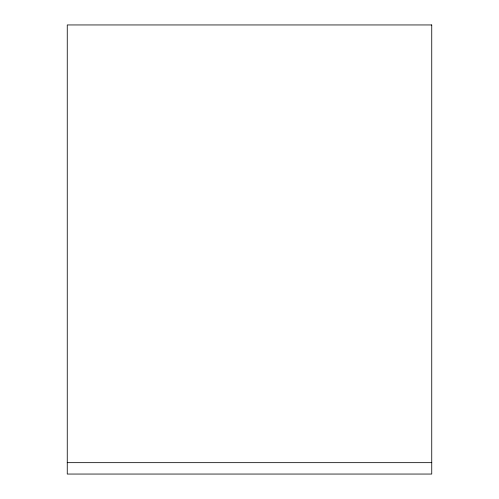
<?xml version="1.0" encoding="UTF-8"?>
<svg xmlns="http://www.w3.org/2000/svg" width="499" height="499" viewBox="0 0 499 499"><rect width="100%" height="100%" fill="white"/><g stroke="black" fill="none" stroke-linecap="round" stroke-linejoin="round"><path stroke-width="0.75" d="M67.259 462.66L431.741 462.66M431.741 24.95L67.259 24.95L67.259 474.05L431.741 474.05L431.741 24.95"/></g></svg>
